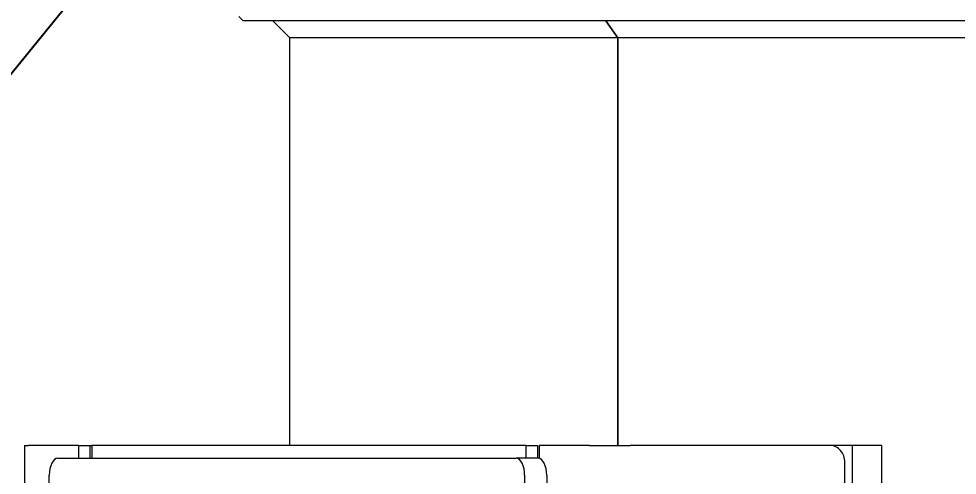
# Model space of a CAD drawing. Header units: inches. Extents: x 15 to 402, y 6 to 258.
# Drawn here: x 282.93 to 296.75, y 107.83 to 114.55 of the extents above; entities that cross this region are included whole.
import ezdxf

# ---------------------------------------------------------------- set-up
doc = ezdxf.new("R2010")
doc.units = ezdxf.units.IN
doc.header["$LTSCALE"] = 12
doc.header["$MEASUREMENT"] = 0
for name, color, linetype, lineweight in [('Dimension (ANSI)', 7, 'Continuous', 25), ('Symbol (ANSI)', 7, 'Continuous', 25), ('Visible (ANSI)', 7, 'Continuous', 50)]:
    doc.layers.add(name, color=color, linetype=linetype, lineweight=lineweight)
doc.styles.add('MEMCOR Medium', font='arial.ttf')
doc.dimstyles.new('Default (ANSI)', dxfattribs={"dimscale": 12, "dimtxt": 0.15, "dimasz": 0.098425, "dimexe": 0.125, "dimexo": 0.0625, "dimgap": 0.031496, "dimtad": 0, "dimtih": 1, "dimtoh": 1, "dimdec": 4, "dimrnd": 1e-08, "dimzin": 3, "dimdsep": 46, "dimlunit": 5, "dimtxsty": 'MEMCOR Medium', "dimcen": 0.09, "dimdle": 0.393701, "dimclrd": 256, "dimclre": 256, "dimclrt": 256, "dimadec": 0, "dimazin": 1, "dimtfac": 0.8, "dimtofl": 0, "dimtmove": 0, "dimatfit": 3, "dimfxl": 1, "dimfrac": 1, "dimtolj": 1, "dimtzin": 4, "dimlwd": -1, "dimlwe": -1, "dimarcsym": 0})
doc.dimstyles.new('Default (ANSI)$7', dxfattribs={"dimscale": 12, "dimtxt": 0.15, "dimasz": 0.098425, "dimexe": 0.125, "dimexo": 0.0625, "dimgap": 0.031496, "dimtad": 0, "dimtih": 1, "dimtoh": 1, "dimdec": 4, "dimrnd": 1e-08, "dimzin": 3, "dimdsep": 46, "dimlunit": 5, "dimtxsty": 'MEMCOR Medium', "dimcen": 0.09, "dimdle": 0.393701, "dimclrd": 256, "dimclre": 256, "dimclrt": 256, "dimadec": 0, "dimazin": 1, "dimtfac": 0.8, "dimtofl": 0, "dimtmove": 0, "dimatfit": 3, "dimfxl": 1, "dimfrac": 1, "dimtolj": 1, "dimtzin": 4, "dimlwd": -1, "dimlwe": -1, "dimarcsym": 0})

# ---------------------------------------------------------------- blocks, each defined once
blk = doc.blocks.new('*D27')
at = {"layer": 'Defpoints', "color": 0, "transparency": 16777216}
for p in [(303.002, 130.769), (254.989, 40.014), (282.798, 40.014)]:
    blk.add_point(p, dxfattribs=at)
at = {"layer": 'Dimension (ANSI)', "transparency": 16777216}
for p, q in [((302.252, 130.769), (253.489, 130.769)), ((254.989, 129.588), (254.989, 91.538)), ((254.989, 41.195), (254.989, 79.246)), ((282.048, 40.014), (253.489, 40.014))]:
    blk.add_line(p, q, dxfattribs=at)
for points in [[(254.792, 129.588), (255.186, 129.588), (254.989, 130.769)], [(254.792, 41.195), (255.186, 41.195), (254.989, 40.014)]]:
    blk.add_solid(points, dxfattribs=at)
at = {"layer": 'Dimension (ANSI)', "transparency": 16777216, "char_height": 1.8, "attachment_point": 5, "style": 'MEMCOR Medium'}
for s, insert in [('\\A1; \\fArial|b0|i0;90{\\H0.8x;\\S3#4;} in', (254.989, 87.241)), ('\\A1;[2305.2 mm]{\\P\\fArial|b0|i0;SHIPPING HEIGHT\\P\\fArial|b0|i0;REF.}', (254.989, 81.095))]:
    blk.add_mtext(s, dxfattribs=dict(at, insert=insert))

msp = doc.modelspace()

# ---------------------------------------------------------------- linework, layer by layer
at = {"layer": 'Visible (ANSI)', "linetype": 'Continuous', "lineweight": 18}
for p, q in [((286.2345, 114.51412), (286.172, 114.57662)), ((306.1863, 114.51412), (286.2345, 114.51412)), ((286.92189, 114.26412), (286.67189, 114.51412)), ((291.75371, 114.26412), (291.57691, 114.51412)), ((291.57898, 114.51412), (291.75574, 114.26412)), ((286.92189, 108.26412), (286.92189, 114.26412)), ((291.75371, 114.26412), (286.92189, 114.26412)), ((291.75371, 114.267), (291.75371, 108.26412)), ((291.75371, 114.267), (291.75371, 114.26412)), ((291.75574, 108.26412), (291.75574, 114.26412)), ((306.1863, 114.26412), (291.75574, 114.26412)), ((283.01633, 108.26412), (283.07494, 108.26412)), ((283.01633, 108.26412), (283.01633, 105.76412)), ((283.81662, 108.26412), (283.07494, 108.26412)), ((283.81662, 108.07662), (283.81662, 108.26412)), ((283.81662, 108.26412), (283.979, 108.26412)), ((283.979, 108.26412), (283.979, 108.07662)), ((283.979, 108.26412), (284.00662, 108.26412)), ((284.00662, 108.26412), (284.00662, 108.07662)), ((290.40662, 108.26412), (284.00662, 108.26412)), ((290.40662, 108.07662), (290.40662, 108.26412)), ((290.40662, 108.26412), (290.569, 108.26412)), ((290.569, 108.26412), (290.569, 108.07662)), ((290.59662, 108.26412), (290.59662, 108.07483)), ((291.3383, 108.26412), (290.59662, 108.26412)), ((291.3383, 108.26412), (291.93593, 108.26412)), ((294.88203, 108.26412), (291.93593, 108.26412)), ((295.20793, 108.26412), (294.88203, 108.26412)), ((295.64402, 108.26412), (295.20793, 108.26412)), ((295.20793, 107.26412), (295.20793, 108.26412)), ((295.64402, 107.26412), (295.64402, 108.26412)), ((283.50693, 108.07662), (290.25693, 108.07662)), ((290.58169, 108.07662), (290.25693, 108.07662)), ((295.09853, 106.01412), (295.09853, 108.01412)), ((283.38193, 103.46148), (283.38193, 107.82662)), ((290.38193, 107.82662), (290.38193, 100.32662)), ((290.70669, 107.82662), (290.70669, 100.32662))]:
    msp.add_line(p, q, dxfattribs=at)
for centre, ratio, start_param, end_param in [((294.88203, 108.01412), 0.8660254, 4.71238898, 6.28318531), ((283.50693, 107.82662), 0.5, 0, 1.57079633), ((290.25693, 107.82662), 0.5, 4.71238898, 6.28318531), ((290.58169, 107.82662), 0.5, 4.71238898, 6.28318531)]:
    msp.add_ellipse(centre, major_axis=(0, 0.25), ratio=ratio, start_param=start_param, end_param=end_param, dxfattribs=at)

# ---------------------------------------------------------------- dimensions: what is measured, and where the dimension line sits
at = {"layer": 'Dimension (ANSI)'}
dim = msp.add_linear_dim(base=(254.98884, 40.01412), p1=(303.00221, 130.76912), p2=(282.79783, 40.01412), angle=90, text=' \\fArial|b0|i0;<> in\\X[2305.2 mm]{\\P\\fArial|b0|i0;SHIPPING HEIGHT\\P\\fArial|b0|i0;REF.}', dimstyle='Default (ANSI)', override={"dimgap": 0.031496, "dimdec": 4, "dimpost": '', "dimtol": 0, "dimlim": 0, "dimtp": 0, "dimtm": 0, "dimtdec": 2, "dimatfit": 1}, dxfattribs=at)
dim.commit()
dim.dimension.update_dxf_attribs({"geometry": '*D27', "text_midpoint": (254.98884, 85.39162), "dimtype": 160})

# ---------------------------------------------------------------- leaders
at = {"layer": 'Symbol (ANSI)', "annotation_type": 0, "has_hookline": 1, "hookline_direction": 1, "text_width": 16.57203}
msp.add_leader([(290.66364, 123.38912), (281.87587, 112.57271), (280.69477, 112.57271)], dimstyle='Default (ANSI)$7', override={"dimtad": 0}, dxfattribs=at)

doc.saveas('drawing.dxf')
